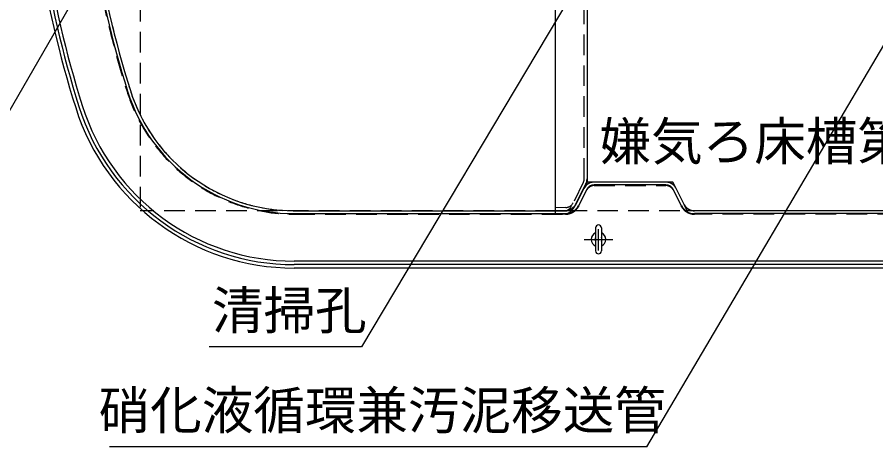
# Model space of a CAD drawing. Units: millimetres, scale not verified. Extents: x -22790 to 8910, y -6308 to 6308.
# Drawn here: x -6320 to -4822, y -168 to 582 of the extents above; entities that cross this region are included whole.
import ezdxf
from ezdxf.enums import TextEntityAlignment as Align

# ---------------------------------------------------------------- set-up
doc = ezdxf.new("R2010")
doc.units = ezdxf.units.MM
doc.header["$LTSCALE"] = 30
for name, pattern in [('CHAIN1', [8, 5, -1, 1, -1]), ('DASHED1', [1.8, 1.2, -0.6]), ('DOUBLE_CHAIN1', [8.8, 5, -1, 0.6, -0.6, 0.6, -1])]:
    doc.linetypes.add(name, pattern=pattern)
for name, color, linetype, lineweight in [('0-2_空気管', 3, 'Continuous', 25), ('0-5_機器', 3, 'Continuous', 25), ('0-6_文字', 3, 'Continuous', 25)]:
    doc.layers.add(name, color=color, linetype=linetype, lineweight=lineweight)
doc.styles.add('ＭＳ ゴシック', font='')
doc.styles.get('ＭＳ ゴシック').set_extended_font_data('MS Gothic')

msp = doc.modelspace()

# ---------------------------------------------------------------- linework, layer by layer
at = {"layer": '0-2_空気管'}
for p, q in [((-5380.8, 237.95), (-5380.8, 1749.55)), ((-5325.79, 1693.75), (-5325.79, 293.75)), ((-5348.48, 249.39), (-5327.91, 290.53)), ((-5188.16, 293.75), (-5313.43, 293.75)), ((-5188.16, 288.75), (-5313.43, 288.75)), ((-5331.32, 282.7), (-5345.27, 254.81)), ((-5326.85, 280.46), (-5340.79, 252.57)), ((-5160.79, 252.57), (-5174.74, 280.46)), ((-5156.32, 254.81), (-5170.27, 282.7)), ((-5836.71, 243.75), (-5363.16, 243.75)), ((-5380.95, 243.96), (-5362.79, 244.44)), ((-4783.16, 243.75), (-5138.43, 243.75)), ((-5836.71, 238.75), (-5363.16, 238.75)), ((-5380.95, 237.94), (-5365.84, 238.34)), ((-4783.16, 238.75), (-5138.43, 238.75)), ((-5310.8, 214), (-5310.8, 173.5)), ((-5300.8, 214), (-5300.8, 173.5)), ((-4067.8, 155.75), (-5836.71, 155.75)), ((-4067.8, 149.75), (-5836.71, 149.75)), ((-4067.8, 143.75), (-5836.71, 143.75))]:
    msp.add_line(p, q, dxfattribs=at)
at = {"layer": '0-2_空気管', "linetype": 'DASHED1'}
for p, q in [((-5330.79, 299.47), (-5330.79, 1688.03)), ((-5325.79, 488.33), (-5325.79, 293.75)), ((-5332.38, 292.77), (-5352.95, 251.62)), ((-5188.16, 293.75), (-5313.43, 293.75)), ((-5313.43, 287.75), (-5188.16, 287.75)), ((-5331.32, 282.7), (-5345.27, 254.81)), ((-5339.9, 252.12), (-5325.96, 280.01)), ((-5175.63, 280.01), (-5161.69, 252.12)), ((-5156.32, 254.81), (-5170.27, 282.7)), ((-5836.71, 243.75), (-5363.16, 243.75)), ((-5362.92, 249.43), (-5380.8, 248.97)), ((-5365.97, 243.34), (-5380.8, 242.95)), ((-4783.16, 243.75), (-5138.43, 243.75)), ((-5836.71, 237.75), (-5363.16, 237.75)), ((-4783.16, 237.75), (-5138.43, 237.75))]:
    msp.add_line(p, q, dxfattribs=at)
at = {"layer": '0-2_空気管', "linetype": 'DOUBLE_CHAIN1'}
for p, q in [((-5327.91, 290.53), (-5325.79, 294.75)), ((-5325.79, 299.47), (-5325.79, 294.75)), ((-5150.79, 243.75), (-5156.32, 254.81)), ((-5138.43, 243.75), (-5150.79, 243.75))]:
    msp.add_line(p, q, dxfattribs=at)
at = {"layer": '0-2_空気管', "linetype": 'CHAIN1'}
for p, q in [((-5305.8, 174.6), (-5305.8, 211.59)), ((-5330.8, 193.75), (-5280.8, 193.75))]:
    msp.add_line(p, q, dxfattribs=at)
at = {"layer": '0-2_空気管', "linetype": 'DOUBLE_CHAIN1'}
for points in [[(-5313.43, 293.75), (-5325.79, 293.75), (-5331.32, 282.7)], [(-5170.27, 282.7), (-5175.79, 293.75), (-5188.16, 293.75)]]:
    msp.add_lwpolyline(points, dxfattribs=at)
at = {"layer": '0-2_空気管'}
for centre, radius, start, end in [((-4405.8, 993.75), 1900, 180, 197.458), ((-4405.8, 993.75), 1894, 180, 197.458), ((-4405.8, 993.75), 1888, 180, 197.458), ((-4405.8, 993.75), 1805, 180, 197.458), ((-4405.8, 993.75), 1800, 180, 197.458), ((-5836.71, 543.75), 305, 197.458, 270), ((-5836.71, 543.75), 300, 197.458, 270), ((-5836.71, 543.75), 400, 197.458, 270), ((-5836.71, 543.75), 394, 197.458, 270), ((-5836.71, 543.75), 388, 197.458, 270), ((-5313.43, 273.75), 20, 90, 153.435), ((-5345.79, 299.47), 20, 333.436, 0), ((-5313.43, 273.75), 15, 90, 153.435), ((-5188.16, 273.75), 20, 26.565, 90), ((-5188.16, 273.75), 15, 26.565, 90), ((-5363.32, 264.43), 20, 271.5, 333.436), ((-5138.43, 263.75), 20, 206.565, 270), ((-5366.37, 258.33), 20, 271.5, 333.436), ((-5363.16, 263.75), 25, 270, 333.435), ((-5138.43, 263.75), 25, 206.565, 270), ((-5305.8, 214), 5, 0, 180), ((-5305.8, 193.75), 12.75, 113.089, 246.911), ((-5305.8, 193.75), 6, 146.443, 213.557), ((-5305.8, 193.75), 12.75, 293.089, 66.911), ((-5305.8, 193.75), 6, 326.443, 33.557), ((-5305.8, 173.5), 5, 180, 0)]:
    msp.add_arc(centre, radius, start, end, dxfattribs=at)
at = {"layer": '0-2_空気管', "linetype": 'DASHED1'}
for centre, radius, start, end in [((-4405.8, 993.75), 1806, 180, 197.458), ((-4405.8, 993.75), 1800, 180, 197.458), ((-5836.71, 543.75), 306, 197.458, 270), ((-5836.71, 543.75), 300, 197.458, 270), ((-5345.79, 299.47), 15, 333.436, 0), ((-5313.43, 273.75), 20, 90, 153.435), ((-5313.43, 273.75), 14, 90, 153.435), ((-5188.16, 273.75), 20, 26.565, 90), ((-5188.16, 273.75), 14, 26.565, 90), ((-5363.16, 263.75), 20, 270, 333.435), ((-5363.32, 264.43), 15, 271.5, 333.436), ((-5138.43, 263.75), 20, 206.565, 270), ((-5366.37, 258.33), 15, 271.5, 333.436), ((-5363.16, 263.75), 26, 270, 333.435), ((-5138.43, 263.75), 26, 206.565, 270)]:
    msp.add_arc(centre, radius, start, end, dxfattribs=at)
at = {"layer": '0-5_機器', "color": 2, "linetype": 'DASHED1'}
msp.add_line((-3705.8, 243.75), (-6105.8, 243.75), dxfattribs=at)
msp.add_lwpolyline([(-3705.8, 1743.75), (-6105.8, 1743.75), (-6105.8, 243.75)], dxfattribs=at)
at = {"layer": '0-6_文字'}
for p, q in [((-5221.29, -168.28), (-4553.37, 964.94)), ((-5282.63, 739.21), (-5719.5, 6.19)), ((-5719.5, 6.19), (-5985.5, 6.19)), ((-5221.29, -168.28), (-6159.29, -168.28))]:
    msp.add_line(p, q, dxfattribs=at)
msp.add_lwpolyline([(-6131.78, 768.92), (-6586.95, -19.45), (-6852.95, -19.45)], dxfattribs=at)

# ---------------------------------------------------------------- texts
at = {"layer": '0-6_文字', "color": 4, "style": 'ＭＳ ゴシック'}
for s, p in [('嫌気ろ床槽第2室', (-5303.99, 312.29)), ('清掃孔', (-5980.5, 17.19)), ('硝化液循環兼汚泥移送管', (-6178.29, -157.28))]:
    msp.add_text(s, height=65.98, dxfattribs=at).set_placement(p, align=Align.BOTTOM_LEFT)

doc.saveas('drawing.dxf')
